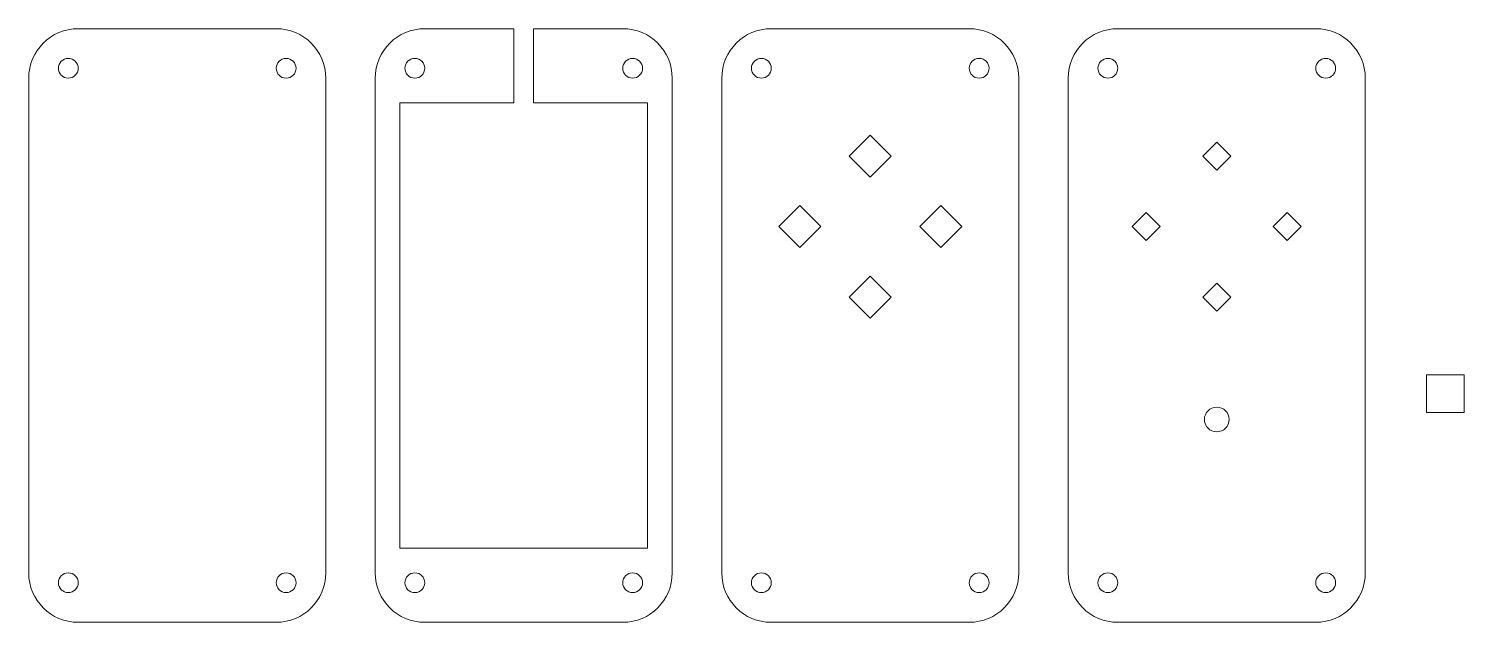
# Model space of a CAD drawing. Header units: millimetres. Extents: x 0 to 290, y 0 to 120.
import ezdxf

# ---------------------------------------------------------------- set-up
doc = ezdxf.new("R2010")
doc.units = ezdxf.units.MM
doc.layers.get('0').update_dxf_attribs({"linetype": 'CONTINUOUS', "lineweight": 0, "true_color": 0xffffff})

msp = doc.modelspace()

# ---------------------------------------------------------------- linework, layer by layer
for p, q in [((10, 120), (50, 120)), ((80, 120), (98, 120)), ((98, 105), (98, 120)), ((102, 120), (120, 120)), ((102, 120), (102, 105)), ((150, 120), (190, 120)), ((220, 120), (260, 120)), ((0, 10), (0, 110)), ((60, 110), (60, 10)), ((70, 10), (70, 110)), ((130, 110), (130, 10)), ((140, 10), (140, 110)), ((200, 110), (200, 10)), ((210, 10), (210, 110)), ((270, 110), (270, 10)), ((75, 105), (75, 15)), ((98, 105), (75, 105)), ((125, 105), (102, 105)), ((125, 15), (125, 105)), ((165.76, 94.24), (170, 98.49)), ((170, 98.49), (174.24, 94.24)), ((237.17, 94.24), (240, 97.07)), ((240, 97.07), (242.83, 94.24)), ((170, 90), (165.76, 94.24)), ((174.24, 94.24), (170, 90)), ((240, 91.41), (237.17, 94.24)), ((242.83, 94.24), (240, 91.41)), ((151.51, 80), (155.76, 84.24)), ((155.76, 84.24), (160, 80)), ((180, 80), (184.24, 84.24)), ((184.24, 84.24), (188.49, 80)), ((222.93, 80), (225.76, 82.83)), ((225.76, 82.83), (228.59, 80)), ((251.41, 80), (254.24, 82.83)), ((254.24, 82.83), (257.07, 80)), ((155.76, 75.76), (151.51, 80)), ((160, 80), (155.76, 75.76)), ((184.24, 75.76), (180, 80)), ((188.49, 80), (184.24, 75.76)), ((225.76, 77.17), (222.93, 80)), ((228.59, 80), (225.76, 77.17)), ((254.24, 77.17), (251.41, 80)), ((257.07, 80), (254.24, 77.17)), ((165.76, 65.76), (170, 70)), ((170, 70), (174.24, 65.76)), ((237.17, 65.76), (240, 68.59)), ((240, 68.59), (242.83, 65.76)), ((170, 61.51), (165.76, 65.76)), ((174.24, 65.76), (170, 61.51)), ((240, 62.93), (237.17, 65.76)), ((242.83, 65.76), (240, 62.93)), ((282.38, 50), (290, 50)), ((282.38, 42.38), (282.38, 50)), ((290, 42.38), (290, 50)), ((282.38, 42.38), (290, 42.38)), ((75, 15), (125, 15)), ((50, 0), (10, 0)), ((120, 0), (80, 0)), ((190, 0), (150, 0)), ((260, 0), (220, 0))]:
    msp.add_line(p, q)
for centre, radius in [((8, 112), 2), ((52, 112), 2), ((78, 112), 2), ((122, 112), 2), ((148, 112), 2), ((192, 112), 2), ((218, 112), 2), ((262, 112), 2), ((240, 41), 2.5), ((8, 8), 2), ((52, 8), 2), ((78, 8), 2), ((122, 8), 2), ((148, 8), 2), ((192, 8), 2), ((218, 8), 2), ((262, 8), 2)]:
    msp.add_circle(centre, radius)
for centre, start, end in [((10, 110), 90, 180), ((50, 110), 0, 90), ((80, 110), 90, 180), ((120, 110), 0, 90), ((150, 110), 90, 180), ((190, 110), 0, 90), ((220, 110), 90, 180), ((260, 110), 0, 90), ((10, 10), 180, 270), ((50, 10), 270, 0), ((80, 10), 180, 270), ((120, 10), 270, 0), ((150, 10), 180, 270), ((190, 10), 270, 0), ((220, 10), 180, 270), ((260, 10), 270, 0)]:
    msp.add_arc(centre, 10, start, end)

doc.saveas('drawing.dxf')
